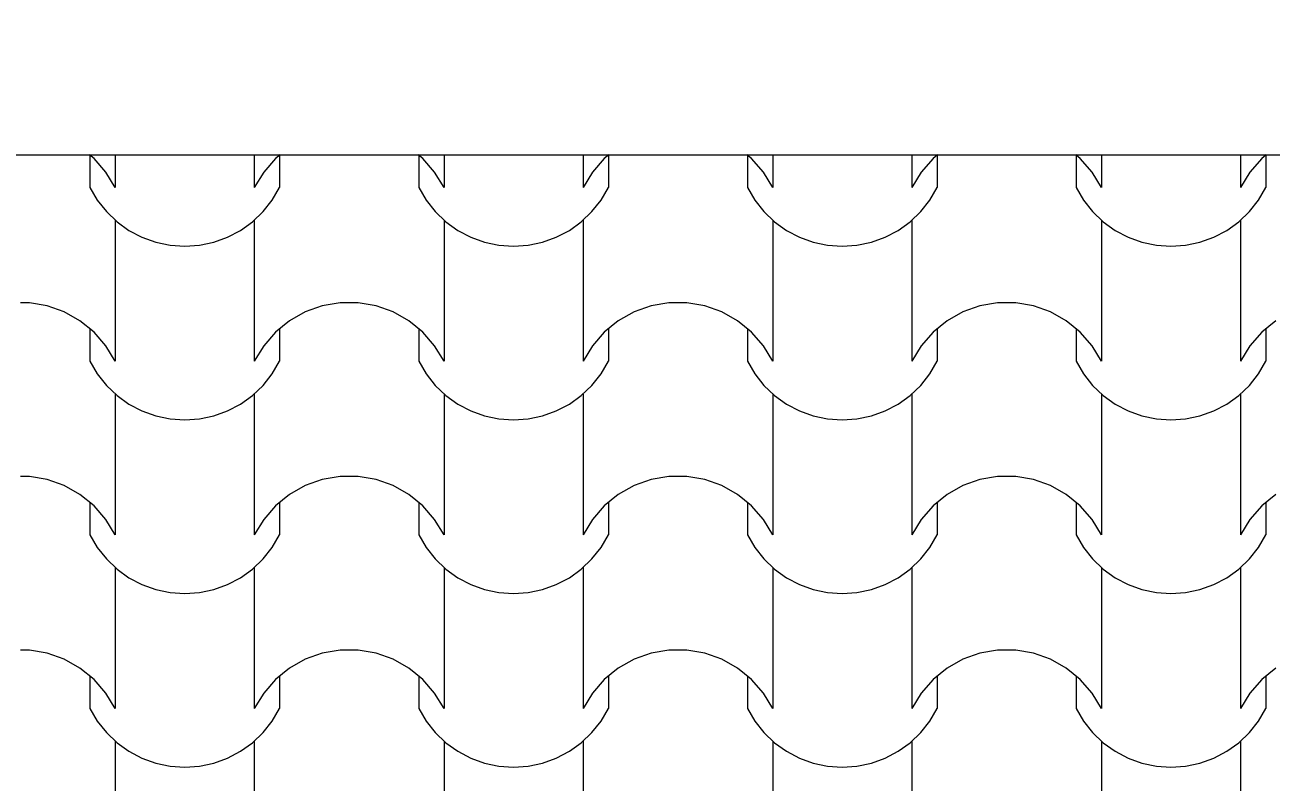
# Model space of a CAD drawing. Header units: millimetres. Extents: x 318905 to 439572, y -5133 to 105868.
# Drawn here: x 397422 to 398501, y 7091 to 7747 of the extents above; entities that cross this region are included whole.
import ezdxf

# ---------------------------------------------------------------- set-up
doc = ezdxf.new("R2010")
doc.units = ezdxf.units.MM
doc.header["$MEASUREMENT"] = 0
for name, color, linetype, lineweight in [('0_Stylo_No__98', 154, 'Continuous', 0), ('2D -  Dessin général_Stylo_No__1', 7, 'Continuous', 5), ('OMBRES_Stylo_No__1', 7, 'Continuous', 5)]:
    doc.layers.add(name, color=color, linetype=linetype, lineweight=lineweight)
doc.layers.add('OMBRES_Stylo_No__82', color=7, linetype='Continuous', lineweight=13, true_color=0xaaaaaa)
doc.styles.add('STYLE_GENERE_3', font='')
doc.styles.get('STYLE_GENERE_3').set_extended_font_data('Arial')
doc.dimstyles.new('STYLE_GENERE__1', dxfattribs={"dimtxt": 200, "dimasz": 142.5, "dimexe": 0.18, "dimexo": 500, "dimgap": 0.09, "dimtad": 0, "dimtih": 1, "dimtoh": 1, "dimlfac": 0.001, "dimzin": 0, "dimdsep": 46, "dimtxsty": 'STYLE_GENERE_3', "dimblk": 'ARROWHEAD_6', "dimblk1": 'ARROWHEAD_6', "dimblk2": 'ARROWHEAD_6', "dimcen": 0.09, "dimclrd": 154, "dimclre": 154, "dimclrt": 154, "dimazin": 0, "dimtfac": 1, "dimtdec": 4, "dimtmove": 0, "dimatfit": 3, "dimfxl": 0, "dimtolj": 1, "dimtzin": 0, "dimarcsym": 0})

# ---------------------------------------------------------------- blocks, each defined once
blk = doc.blocks.new('*X111')
at = {"layer": 'OMBRES_Stylo_No__82', "linetype": 'Continuous'}
for p, q in [((397482.3, 7631.3), (397478.3, 7634.5)), ((397478.7, 7634.2), (397478.7, 7606.2)), ((397492.5, 7619.5), (397482.3, 7631.3)), ((397500.7, 7634.5), (397500.7, 7606.2)), ((397620.9, 7634.5), (397620.9, 7606.2)), ((397639.3, 7631.3), (397629.1, 7619.5)), ((397643.3, 7634.5), (397639.3, 7631.3)), ((397642.9, 7634.2), (397642.9, 7606.2)), ((397766.7, 7631.3), (397762.8, 7634.5)), ((397763.2, 7634.2), (397763.2, 7606.2)), ((397777, 7619.5), (397766.7, 7631.3)), ((397785.2, 7634.5), (397785.2, 7606.2)), ((397905.4, 7634.5), (397905.4, 7606.2)), ((397923.8, 7631.3), (397913.5, 7619.5)), ((397927.8, 7634.5), (397923.8, 7631.3)), ((397927.4, 7634.2), (397927.4, 7606.2)), ((398051.2, 7631.3), (398047.3, 7634.5)), ((398047.6, 7634.2), (398047.6, 7606.2)), ((398061.5, 7619.5), (398051.2, 7631.3)), ((398069.6, 7634.5), (398069.6, 7606.2)), ((398189.9, 7634.5), (398189.9, 7606.2)), ((398208.3, 7631.3), (398198, 7619.5)), ((398212.2, 7634.5), (398208.3, 7631.3)), ((398211.9, 7634.2), (398211.9, 7606.2)), ((398335.7, 7631.3), (398331.8, 7634.5)), ((398332.1, 7634.2), (398332.1, 7606.2)), ((398346, 7619.5), (398335.7, 7631.3)), ((398354.1, 7634.5), (398354.1, 7606.2)), ((398474.4, 7634.5), (398474.4, 7606.2)), ((398492.8, 7631.3), (398482.5, 7619.5)), ((398496.7, 7634.5), (398492.8, 7631.3)), ((398496.4, 7634.2), (398496.4, 7606.2)), ((397500.7, 7606.2), (397492.5, 7619.5)), ((397629.1, 7619.5), (397620.9, 7606.2)), ((397785.2, 7606.2), (397777, 7619.5)), ((397913.5, 7619.5), (397905.4, 7606.2)), ((398069.6, 7606.2), (398061.5, 7619.5)), ((398198, 7619.5), (398189.9, 7606.2)), ((398354.1, 7606.2), (398346, 7619.5)), ((398482.5, 7619.5), (398474.4, 7606.2)), ((397478.7, 7606.2), (397485.1, 7595.2)), ((397636.5, 7595.2), (397642.9, 7606.2)), ((397763.2, 7606.2), (397769.6, 7595.2)), ((397921, 7595.2), (397927.4, 7606.2)), ((398047.6, 7606.2), (398054.1, 7595.2)), ((398205.4, 7595.2), (398211.9, 7606.2)), ((398332.1, 7606.2), (398338.6, 7595.2)), ((398489.9, 7595.2), (398496.4, 7606.2)), ((397485.1, 7595.2), (397493, 7585.3)), ((397628.6, 7585.3), (397636.5, 7595.2)), ((397769.6, 7595.2), (397777.5, 7585.3)), ((397913.1, 7585.3), (397921, 7595.2)), ((398054.1, 7595.2), (398062, 7585.3)), ((398197.6, 7585.3), (398205.4, 7595.2)), ((398338.6, 7595.2), (398346.4, 7585.3)), ((398482, 7585.3), (398489.9, 7595.2)), ((397493, 7585.3), (397502.2, 7576.5)), ((397619.4, 7576.5), (397628.6, 7585.3)), ((397777.5, 7585.3), (397786.7, 7576.5)), ((397903.9, 7576.5), (397913.1, 7585.3)), ((398062, 7585.3), (398071.2, 7576.5)), ((398188.4, 7576.5), (398197.6, 7585.3)), ((398346.4, 7585.3), (398355.6, 7576.5)), ((398472.8, 7576.5), (398482, 7585.3)), ((397500.7, 7577.8), (397500.7, 7516.8)), ((397502.2, 7576.5), (397512.5, 7569.1)), ((397609.1, 7569.1), (397619.4, 7576.5)), ((397620.9, 7577.8), (397620.9, 7516.8)), ((397785.2, 7577.8), (397785.2, 7516.8)), ((397786.7, 7576.5), (397797, 7569.1)), ((397893.6, 7569.1), (397903.9, 7576.5)), ((397905.4, 7577.8), (397905.4, 7516.8)), ((398069.6, 7577.8), (398069.6, 7516.8)), ((398071.2, 7576.5), (398081.5, 7569.1)), ((398178.1, 7569.1), (398188.4, 7576.5)), ((398189.9, 7577.8), (398189.9, 7516.8)), ((398354.1, 7577.8), (398354.1, 7516.8)), ((398355.6, 7576.5), (398365.9, 7569.1)), ((398462.5, 7569.1), (398472.8, 7576.5)), ((398474.4, 7577.8), (398474.4, 7516.8)), ((397512.5, 7569.1), (397523.7, 7563.1)), ((397523.7, 7563.1), (397535.7, 7558.8)), ((397585.9, 7558.8), (397597.9, 7563.1)), ((397597.9, 7563.1), (397609.1, 7569.1)), ((397797, 7569.1), (397808.2, 7563.1)), ((397808.2, 7563.1), (397820.2, 7558.8)), ((397870.4, 7558.8), (397882.3, 7563.1)), ((397882.3, 7563.1), (397893.6, 7569.1)), ((398081.5, 7569.1), (398092.7, 7563.1)), ((398092.7, 7563.1), (398104.7, 7558.8)), ((398154.9, 7558.8), (398166.8, 7563.1)), ((398166.8, 7563.1), (398178.1, 7569.1)), ((398365.9, 7569.1), (398377.2, 7563.1)), ((398377.2, 7563.1), (398389.1, 7558.8)), ((398439.3, 7558.8), (398451.3, 7563.1)), ((398451.3, 7563.1), (398462.5, 7569.1)), ((397535.7, 7558.8), (397548.1, 7556.2)), ((397548.1, 7556.2), (397560.8, 7555.3)), ((397560.8, 7555.3), (397573.5, 7556.2)), ((397573.5, 7556.2), (397585.9, 7558.8)), ((397820.2, 7558.8), (397832.6, 7556.2)), ((397832.6, 7556.2), (397845.3, 7555.3)), ((397845.3, 7555.3), (397858, 7556.2)), ((397858, 7556.2), (397870.4, 7558.8)), ((398104.7, 7558.8), (398117.1, 7556.2)), ((398117.1, 7556.2), (398129.8, 7555.3)), ((398129.8, 7555.3), (398142.4, 7556.2)), ((398142.4, 7556.2), (398154.9, 7558.8)), ((398389.1, 7558.8), (398401.6, 7556.2)), ((398401.6, 7556.2), (398414.2, 7555.3)), ((398414.2, 7555.3), (398426.9, 7556.2)), ((398426.9, 7556.2), (398439.3, 7558.8)), ((397500.7, 7516.8), (397500.7, 7455.8)), ((397620.9, 7516.8), (397620.9, 7455.8)), ((397785.2, 7516.8), (397785.2, 7455.8)), ((397905.4, 7516.8), (397905.4, 7455.8)), ((398069.6, 7516.8), (398069.6, 7455.8)), ((398189.9, 7516.8), (398189.9, 7455.8)), ((398354.1, 7516.8), (398354.1, 7455.8)), ((398474.4, 7516.8), (398474.4, 7455.8)), ((397426.4, 7506.3), (397418.6, 7506.3)), ((397441.8, 7503.7), (397426.4, 7506.3)), ((397695.2, 7506.3), (397679.8, 7503.7)), ((397703, 7506.3), (397695.2, 7506.3)), ((397710.9, 7506.3), (397703, 7506.3)), ((397726.3, 7503.7), (397710.9, 7506.3)), ((397979.7, 7506.3), (397964.3, 7503.7)), ((397987.5, 7506.3), (397979.7, 7506.3)), ((397995.3, 7506.3), (397987.5, 7506.3)), ((398010.7, 7503.7), (397995.3, 7506.3)), ((398264.2, 7506.3), (398248.8, 7503.7)), ((398272, 7506.3), (398264.2, 7506.3)), ((398279.8, 7506.3), (398272, 7506.3)), ((398295.2, 7503.7), (398279.8, 7506.3)), ((397456.5, 7498.5), (397441.8, 7503.7)), ((397470.1, 7490.8), (397456.5, 7498.5)), ((397665.1, 7498.5), (397651.5, 7490.8)), ((397679.8, 7503.7), (397665.1, 7498.5)), ((397741, 7498.5), (397726.3, 7503.7)), ((397754.6, 7490.8), (397741, 7498.5)), ((397949.6, 7498.5), (397935.9, 7490.8)), ((397964.3, 7503.7), (397949.6, 7498.5)), ((398025.5, 7498.5), (398010.7, 7503.7)), ((398039.1, 7490.8), (398025.5, 7498.5)), ((398234.1, 7498.5), (398220.4, 7490.8)), ((398248.8, 7503.7), (398234.1, 7498.5)), ((398309.9, 7498.5), (398295.2, 7503.7)), ((398323.6, 7490.8), (398309.9, 7498.5)), ((397482.3, 7481), (397470.1, 7490.8)), ((397478.7, 7483.9), (397478.7, 7455.8)), ((397651.5, 7490.8), (397639.3, 7481)), ((397642.9, 7483.9), (397642.9, 7455.8)), ((397766.7, 7481), (397754.6, 7490.8)), ((397763.2, 7483.9), (397763.2, 7455.8)), ((397935.9, 7490.8), (397923.8, 7481)), ((397927.4, 7483.9), (397927.4, 7455.8)), ((398051.2, 7481), (398039.1, 7490.8)), ((398047.6, 7483.9), (398047.6, 7455.8)), ((398220.4, 7490.8), (398208.3, 7481)), ((398211.9, 7483.9), (398211.9, 7455.8)), ((398335.7, 7481), (398323.6, 7490.8)), ((398332.1, 7483.9), (398332.1, 7455.8)), ((398504.9, 7490.8), (398492.8, 7481)), ((398496.4, 7483.9), (398496.4, 7455.8)), ((397492.5, 7469.2), (397482.3, 7481)), ((397639.3, 7481), (397629.1, 7469.2)), ((397777, 7469.2), (397766.7, 7481)), ((397923.8, 7481), (397913.5, 7469.2)), ((398061.5, 7469.2), (398051.2, 7481)), ((398208.3, 7481), (398198, 7469.2)), ((398346, 7469.2), (398335.7, 7481)), ((398492.8, 7481), (398482.5, 7469.2)), ((397500.7, 7455.8), (397492.5, 7469.2)), ((397629.1, 7469.2), (397620.9, 7455.8)), ((397785.2, 7455.8), (397777, 7469.2)), ((397913.5, 7469.2), (397905.4, 7455.8)), ((398069.6, 7455.8), (398061.5, 7469.2)), ((398198, 7469.2), (398189.9, 7455.8)), ((398354.1, 7455.8), (398346, 7469.2)), ((398482.5, 7469.2), (398474.4, 7455.8)), ((397478.7, 7455.8), (397485.1, 7444.9)), ((397636.5, 7444.9), (397642.9, 7455.8)), ((397763.2, 7455.8), (397769.6, 7444.9)), ((397921, 7444.9), (397927.4, 7455.8)), ((398047.6, 7455.8), (398054.1, 7444.9)), ((398205.4, 7444.9), (398211.9, 7455.8)), ((398332.1, 7455.8), (398338.6, 7444.9)), ((398489.9, 7444.9), (398496.4, 7455.8)), ((397485.1, 7444.9), (397493, 7434.9)), ((397628.6, 7434.9), (397636.5, 7444.9)), ((397769.6, 7444.9), (397777.5, 7434.9)), ((397913.1, 7434.9), (397921, 7444.9)), ((398054.1, 7444.9), (398062, 7434.9)), ((398197.6, 7434.9), (398205.4, 7444.9)), ((398338.6, 7444.9), (398346.4, 7434.9)), ((398482, 7434.9), (398489.9, 7444.9)), ((397493, 7434.9), (397502.2, 7426.2)), ((397619.4, 7426.2), (397628.6, 7434.9)), ((397777.5, 7434.9), (397786.7, 7426.2)), ((397903.9, 7426.2), (397913.1, 7434.9)), ((398062, 7434.9), (398071.2, 7426.2)), ((398188.4, 7426.2), (398197.6, 7434.9)), ((398346.4, 7434.9), (398355.6, 7426.2)), ((398472.8, 7426.2), (398482, 7434.9)), ((397500.7, 7427.4), (397500.7, 7366.5)), ((397502.2, 7426.2), (397512.5, 7418.7)), ((397609.1, 7418.7), (397619.4, 7426.2)), ((397620.9, 7427.4), (397620.9, 7366.5)), ((397785.2, 7427.4), (397785.2, 7366.5)), ((397786.7, 7426.2), (397797, 7418.7)), ((397893.6, 7418.7), (397903.9, 7426.2)), ((397905.4, 7427.4), (397905.4, 7366.5)), ((398069.6, 7427.4), (398069.6, 7366.5)), ((398071.2, 7426.2), (398081.5, 7418.7)), ((398178.1, 7418.7), (398188.4, 7426.2)), ((398189.9, 7427.4), (398189.9, 7366.5)), ((398354.1, 7427.4), (398354.1, 7366.5)), ((398355.6, 7426.2), (398365.9, 7418.7)), ((398462.5, 7418.7), (398472.8, 7426.2)), ((398474.4, 7427.4), (398474.4, 7366.5)), ((397512.5, 7418.7), (397523.7, 7412.8)), ((397523.7, 7412.8), (397535.7, 7408.5)), ((397535.7, 7408.5), (397548.1, 7405.9)), ((397573.5, 7405.9), (397585.9, 7408.5)), ((397585.9, 7408.5), (397597.9, 7412.8)), ((397597.9, 7412.8), (397609.1, 7418.7)), ((397797, 7418.7), (397808.2, 7412.8)), ((397808.2, 7412.8), (397820.2, 7408.5)), ((397820.2, 7408.5), (397832.6, 7405.9)), ((397858, 7405.9), (397870.4, 7408.5)), ((397870.4, 7408.5), (397882.3, 7412.8)), ((397882.3, 7412.8), (397893.6, 7418.7)), ((398081.5, 7418.7), (398092.7, 7412.8)), ((398092.7, 7412.8), (398104.7, 7408.5)), ((398104.7, 7408.5), (398117.1, 7405.9)), ((398142.4, 7405.9), (398154.9, 7408.5)), ((398154.9, 7408.5), (398166.8, 7412.8)), ((398166.8, 7412.8), (398178.1, 7418.7)), ((398365.9, 7418.7), (398377.2, 7412.8)), ((398377.2, 7412.8), (398389.1, 7408.5)), ((398389.1, 7408.5), (398401.6, 7405.9)), ((398426.9, 7405.9), (398439.3, 7408.5)), ((398439.3, 7408.5), (398451.3, 7412.8)), ((398451.3, 7412.8), (398462.5, 7418.7)), ((397548.1, 7405.9), (397560.8, 7405)), ((397560.8, 7405), (397573.5, 7405.9)), ((397832.6, 7405.9), (397845.3, 7405)), ((397845.3, 7405), (397858, 7405.9)), ((398117.1, 7405.9), (398129.8, 7405)), ((398129.8, 7405), (398142.4, 7405.9)), ((398401.6, 7405.9), (398414.2, 7405)), ((398414.2, 7405), (398426.9, 7405.9)), ((397500.7, 7366.5), (397500.7, 7305.5)), ((397620.9, 7366.5), (397620.9, 7305.5)), ((397785.2, 7366.5), (397785.2, 7305.5)), ((397905.4, 7366.5), (397905.4, 7305.5)), ((398069.6, 7366.5), (398069.6, 7305.5)), ((398189.9, 7366.5), (398189.9, 7305.5)), ((398354.1, 7366.5), (398354.1, 7305.5)), ((398474.4, 7366.5), (398474.4, 7305.5)), ((397426.4, 7356), (397418.6, 7356)), ((397441.8, 7353.4), (397426.4, 7356)), ((397695.2, 7356), (397679.8, 7353.4)), ((397703, 7356), (397695.2, 7356)), ((397710.9, 7356), (397703, 7356)), ((397726.3, 7353.4), (397710.9, 7356)), ((397979.7, 7356), (397964.3, 7353.4)), ((397987.5, 7356), (397979.7, 7356)), ((397995.3, 7356), (397987.5, 7356)), ((398010.7, 7353.4), (397995.3, 7356)), ((398264.2, 7356), (398248.8, 7353.4)), ((398272, 7356), (398264.2, 7356)), ((398279.8, 7356), (398272, 7356)), ((398295.2, 7353.4), (398279.8, 7356)), ((397456.5, 7348.1), (397441.8, 7353.4)), ((397470.1, 7340.5), (397456.5, 7348.1)), ((397665.1, 7348.1), (397651.5, 7340.5)), ((397679.8, 7353.4), (397665.1, 7348.1)), ((397741, 7348.1), (397726.3, 7353.4)), ((397754.6, 7340.5), (397741, 7348.1)), ((397949.6, 7348.1), (397935.9, 7340.5)), ((397964.3, 7353.4), (397949.6, 7348.1)), ((398025.5, 7348.1), (398010.7, 7353.4)), ((398039.1, 7340.5), (398025.5, 7348.1)), ((398234.1, 7348.1), (398220.4, 7340.5)), ((398248.8, 7353.4), (398234.1, 7348.1)), ((398309.9, 7348.1), (398295.2, 7353.4)), ((398323.6, 7340.5), (398309.9, 7348.1)), ((397482.3, 7330.6), (397470.1, 7340.5)), ((397478.7, 7333.5), (397478.7, 7305.5)), ((397651.5, 7340.5), (397639.3, 7330.6)), ((397642.9, 7333.5), (397642.9, 7305.5)), ((397766.7, 7330.6), (397754.6, 7340.5)), ((397763.2, 7333.5), (397763.2, 7305.5)), ((397935.9, 7340.5), (397923.8, 7330.6)), ((397927.4, 7333.5), (397927.4, 7305.5)), ((398051.2, 7330.6), (398039.1, 7340.5)), ((398047.6, 7333.5), (398047.6, 7305.5)), ((398220.4, 7340.5), (398208.3, 7330.6)), ((398211.9, 7333.5), (398211.9, 7305.5)), ((398335.7, 7330.6), (398323.6, 7340.5)), ((398332.1, 7333.5), (398332.1, 7305.5)), ((398504.9, 7340.5), (398492.8, 7330.6)), ((398496.4, 7333.5), (398496.4, 7305.5)), ((397492.5, 7318.8), (397482.3, 7330.6)), ((397639.3, 7330.6), (397629.1, 7318.8)), ((397777, 7318.8), (397766.7, 7330.6)), ((397923.8, 7330.6), (397913.5, 7318.8)), ((398061.5, 7318.8), (398051.2, 7330.6)), ((398208.3, 7330.6), (398198, 7318.8)), ((398346, 7318.8), (398335.7, 7330.6)), ((398492.8, 7330.6), (398482.5, 7318.8)), ((397500.7, 7305.5), (397492.5, 7318.8)), ((397629.1, 7318.8), (397620.9, 7305.5)), ((397785.2, 7305.5), (397777, 7318.8)), ((397913.5, 7318.8), (397905.4, 7305.5)), ((398069.6, 7305.5), (398061.5, 7318.8)), ((398198, 7318.8), (398189.9, 7305.5)), ((398354.1, 7305.5), (398346, 7318.8)), ((398482.5, 7318.8), (398474.4, 7305.5)), ((397478.7, 7305.5), (397485.1, 7294.5)), ((397636.5, 7294.5), (397642.9, 7305.5)), ((397763.2, 7305.5), (397769.6, 7294.5)), ((397921, 7294.5), (397927.4, 7305.5)), ((398047.6, 7305.5), (398054.1, 7294.5)), ((398205.4, 7294.5), (398211.9, 7305.5)), ((398332.1, 7305.5), (398338.6, 7294.5)), ((398489.9, 7294.5), (398496.4, 7305.5)), ((397485.1, 7294.5), (397493, 7284.6)), ((397628.6, 7284.6), (397636.5, 7294.5)), ((397769.6, 7294.5), (397777.5, 7284.6)), ((397913.1, 7284.6), (397921, 7294.5)), ((398054.1, 7294.5), (398062, 7284.6)), ((398197.6, 7284.6), (398205.4, 7294.5)), ((398338.6, 7294.5), (398346.4, 7284.6)), ((398482, 7284.6), (398489.9, 7294.5)), ((397493, 7284.6), (397502.2, 7275.8)), ((397619.4, 7275.8), (397628.6, 7284.6)), ((397777.5, 7284.6), (397786.7, 7275.8)), ((397903.9, 7275.8), (397913.1, 7284.6)), ((398062, 7284.6), (398071.2, 7275.8)), ((398188.4, 7275.8), (398197.6, 7284.6)), ((398346.4, 7284.6), (398355.6, 7275.8)), ((398472.8, 7275.8), (398482, 7284.6)), ((397500.7, 7277.1), (397500.7, 7216.1)), ((397502.2, 7275.8), (397512.5, 7268.4)), ((397512.5, 7268.4), (397523.7, 7262.5)), ((397597.9, 7262.5), (397609.1, 7268.4)), ((397609.1, 7268.4), (397619.4, 7275.8)), ((397620.9, 7277.1), (397620.9, 7216.1)), ((397785.2, 7277.1), (397785.2, 7216.1)), ((397786.7, 7275.8), (397797, 7268.4)), ((397797, 7268.4), (397808.2, 7262.5)), ((397882.3, 7262.5), (397893.6, 7268.4)), ((397893.6, 7268.4), (397903.9, 7275.8)), ((397905.4, 7277.1), (397905.4, 7216.1)), ((398069.6, 7277.1), (398069.6, 7216.1)), ((398071.2, 7275.8), (398081.5, 7268.4)), ((398081.5, 7268.4), (398092.7, 7262.5)), ((398166.8, 7262.5), (398178.1, 7268.4)), ((398178.1, 7268.4), (398188.4, 7275.8)), ((398189.9, 7277.1), (398189.9, 7216.1)), ((398354.1, 7277.1), (398354.1, 7216.1)), ((398355.6, 7275.8), (398365.9, 7268.4)), ((398365.9, 7268.4), (398377.2, 7262.5)), ((398451.3, 7262.5), (398462.5, 7268.4)), ((398462.5, 7268.4), (398472.8, 7275.8)), ((398474.4, 7277.1), (398474.4, 7216.1)), ((397523.7, 7262.5), (397535.7, 7258.2)), ((397535.7, 7258.2), (397548.1, 7255.5)), ((397573.5, 7255.5), (397585.9, 7258.2)), ((397585.9, 7258.2), (397597.9, 7262.5)), ((397808.2, 7262.5), (397820.2, 7258.2)), ((397820.2, 7258.2), (397832.6, 7255.5)), ((397858, 7255.5), (397870.4, 7258.2)), ((397870.4, 7258.2), (397882.3, 7262.5)), ((398092.7, 7262.5), (398104.7, 7258.2)), ((398104.7, 7258.2), (398117.1, 7255.5)), ((398142.4, 7255.5), (398154.9, 7258.2)), ((398154.9, 7258.2), (398166.8, 7262.5)), ((398377.2, 7262.5), (398389.1, 7258.2)), ((398389.1, 7258.2), (398401.6, 7255.5)), ((398426.9, 7255.5), (398439.3, 7258.2)), ((398439.3, 7258.2), (398451.3, 7262.5)), ((397548.1, 7255.5), (397560.8, 7254.7)), ((397560.8, 7254.7), (397573.5, 7255.5)), ((397832.6, 7255.5), (397845.3, 7254.7)), ((397845.3, 7254.7), (397858, 7255.5)), ((398117.1, 7255.5), (398129.8, 7254.7)), ((398129.8, 7254.7), (398142.4, 7255.5)), ((398401.6, 7255.5), (398414.2, 7254.7)), ((398414.2, 7254.7), (398426.9, 7255.5)), ((397500.7, 7216.1), (397500.7, 7155.2)), ((397620.9, 7216.1), (397620.9, 7155.2)), ((397785.2, 7216.1), (397785.2, 7155.2)), ((397905.4, 7216.1), (397905.4, 7155.2)), ((398069.6, 7216.1), (398069.6, 7155.2)), ((398189.9, 7216.1), (398189.9, 7155.2)), ((398354.1, 7216.1), (398354.1, 7155.2)), ((398474.4, 7216.1), (398474.4, 7155.2)), ((397426.4, 7205.7), (397418.6, 7205.7)), ((397441.8, 7203), (397426.4, 7205.7)), ((397695.2, 7205.7), (397679.8, 7203)), ((397703, 7205.7), (397695.2, 7205.7)), ((397710.9, 7205.7), (397703, 7205.7)), ((397726.3, 7203), (397710.9, 7205.7)), ((397979.7, 7205.7), (397964.3, 7203)), ((397987.5, 7205.7), (397979.7, 7205.7)), ((397995.3, 7205.7), (397987.5, 7205.7)), ((398010.7, 7203), (397995.3, 7205.7)), ((398264.2, 7205.7), (398248.8, 7203)), ((398272, 7205.7), (398264.2, 7205.7)), ((398279.8, 7205.7), (398272, 7205.7)), ((398295.2, 7203), (398279.8, 7205.7)), ((397456.5, 7197.8), (397441.8, 7203)), ((397470.1, 7190.1), (397456.5, 7197.8)), ((397665.1, 7197.8), (397651.5, 7190.1)), ((397679.8, 7203), (397665.1, 7197.8)), ((397741, 7197.8), (397726.3, 7203)), ((397754.6, 7190.1), (397741, 7197.8)), ((397949.6, 7197.8), (397935.9, 7190.1)), ((397964.3, 7203), (397949.6, 7197.8)), ((398025.5, 7197.8), (398010.7, 7203)), ((398039.1, 7190.1), (398025.5, 7197.8)), ((398234.1, 7197.8), (398220.4, 7190.1)), ((398248.8, 7203), (398234.1, 7197.8)), ((398309.9, 7197.8), (398295.2, 7203)), ((398323.6, 7190.1), (398309.9, 7197.8)), ((397482.3, 7180.3), (397470.1, 7190.1)), ((397478.7, 7183.2), (397478.7, 7155.2)), ((397651.5, 7190.1), (397639.3, 7180.3)), ((397642.9, 7183.2), (397642.9, 7155.2)), ((397766.7, 7180.3), (397754.6, 7190.1)), ((397763.2, 7183.2), (397763.2, 7155.2)), ((397935.9, 7190.1), (397923.8, 7180.3)), ((397927.4, 7183.2), (397927.4, 7155.2)), ((398051.2, 7180.3), (398039.1, 7190.1)), ((398047.6, 7183.2), (398047.6, 7155.2)), ((398220.4, 7190.1), (398208.3, 7180.3)), ((398211.9, 7183.2), (398211.9, 7155.2)), ((398335.7, 7180.3), (398323.6, 7190.1)), ((398332.1, 7183.2), (398332.1, 7155.2)), ((398504.9, 7190.1), (398492.8, 7180.3)), ((398496.4, 7183.2), (398496.4, 7155.2)), ((397492.5, 7168.5), (397482.3, 7180.3)), ((397639.3, 7180.3), (397629.1, 7168.5)), ((397777, 7168.5), (397766.7, 7180.3)), ((397923.8, 7180.3), (397913.5, 7168.5)), ((398061.5, 7168.5), (398051.2, 7180.3)), ((398208.3, 7180.3), (398198, 7168.5)), ((398346, 7168.5), (398335.7, 7180.3)), ((398492.8, 7180.3), (398482.5, 7168.5)), ((397500.7, 7155.2), (397492.5, 7168.5)), ((397629.1, 7168.5), (397620.9, 7155.2)), ((397785.2, 7155.2), (397777, 7168.5)), ((397913.5, 7168.5), (397905.4, 7155.2)), ((398069.6, 7155.2), (398061.5, 7168.5)), ((398198, 7168.5), (398189.9, 7155.2)), ((398354.1, 7155.2), (398346, 7168.5)), ((398482.5, 7168.5), (398474.4, 7155.2)), ((397478.7, 7155.2), (397485.1, 7144.2)), ((397636.5, 7144.2), (397642.9, 7155.2)), ((397763.2, 7155.2), (397769.6, 7144.2)), ((397921, 7144.2), (397927.4, 7155.2)), ((398047.6, 7155.2), (398054.1, 7144.2)), ((398205.4, 7144.2), (398211.9, 7155.2)), ((398332.1, 7155.2), (398338.6, 7144.2)), ((398489.9, 7144.2), (398496.4, 7155.2)), ((397485.1, 7144.2), (397493, 7134.3)), ((397628.6, 7134.3), (397636.5, 7144.2)), ((397769.6, 7144.2), (397777.5, 7134.3)), ((397913.1, 7134.3), (397921, 7144.2)), ((398054.1, 7144.2), (398062, 7134.3)), ((398197.6, 7134.3), (398205.4, 7144.2)), ((398338.6, 7144.2), (398346.4, 7134.3)), ((398482, 7134.3), (398489.9, 7144.2)), ((397493, 7134.3), (397502.2, 7125.5)), ((397619.4, 7125.5), (397628.6, 7134.3)), ((397777.5, 7134.3), (397786.7, 7125.5)), ((397903.9, 7125.5), (397913.1, 7134.3)), ((398062, 7134.3), (398071.2, 7125.5)), ((398188.4, 7125.5), (398197.6, 7134.3)), ((398346.4, 7134.3), (398355.6, 7125.5)), ((398472.8, 7125.5), (398482, 7134.3)), ((397500.7, 7126.8), (397500.7, 7065.8)), ((397502.2, 7125.5), (397512.5, 7118.1)), ((397512.5, 7118.1), (397523.7, 7112.1)), ((397597.9, 7112.1), (397609.1, 7118.1)), ((397609.1, 7118.1), (397619.4, 7125.5)), ((397620.9, 7126.8), (397620.9, 7065.8)), ((397785.2, 7126.8), (397785.2, 7065.8)), ((397786.7, 7125.5), (397797, 7118.1)), ((397797, 7118.1), (397808.2, 7112.1)), ((397882.3, 7112.1), (397893.6, 7118.1)), ((397893.6, 7118.1), (397903.9, 7125.5)), ((397905.4, 7126.8), (397905.4, 7065.8)), ((398069.6, 7126.8), (398069.6, 7065.8)), ((398071.2, 7125.5), (398081.5, 7118.1)), ((398081.5, 7118.1), (398092.7, 7112.1)), ((398166.8, 7112.1), (398178.1, 7118.1)), ((398178.1, 7118.1), (398188.4, 7125.5)), ((398189.9, 7126.8), (398189.9, 7065.8)), ((398354.1, 7126.8), (398354.1, 7065.8)), ((398355.6, 7125.5), (398365.9, 7118.1)), ((398365.9, 7118.1), (398377.2, 7112.1)), ((398451.3, 7112.1), (398462.5, 7118.1)), ((398462.5, 7118.1), (398472.8, 7125.5)), ((398474.4, 7126.8), (398474.4, 7065.8)), ((397523.7, 7112.1), (397535.7, 7107.8)), ((397535.7, 7107.8), (397548.1, 7105.2)), ((397573.5, 7105.2), (397585.9, 7107.8)), ((397585.9, 7107.8), (397597.9, 7112.1)), ((397808.2, 7112.1), (397820.2, 7107.8)), ((397820.2, 7107.8), (397832.6, 7105.2)), ((397858, 7105.2), (397870.4, 7107.8)), ((397870.4, 7107.8), (397882.3, 7112.1)), ((398092.7, 7112.1), (398104.7, 7107.8)), ((398104.7, 7107.8), (398117.1, 7105.2)), ((398142.4, 7105.2), (398154.9, 7107.8)), ((398154.9, 7107.8), (398166.8, 7112.1)), ((398377.2, 7112.1), (398389.1, 7107.8)), ((398389.1, 7107.8), (398401.6, 7105.2)), ((398426.9, 7105.2), (398439.3, 7107.8)), ((398439.3, 7107.8), (398451.3, 7112.1)), ((397548.1, 7105.2), (397560.8, 7104.3)), ((397560.8, 7104.3), (397573.5, 7105.2)), ((397832.6, 7105.2), (397845.3, 7104.3)), ((397845.3, 7104.3), (397858, 7105.2)), ((398117.1, 7105.2), (398129.8, 7104.3)), ((398129.8, 7104.3), (398142.4, 7105.2)), ((398401.6, 7105.2), (398414.2, 7104.3)), ((398414.2, 7104.3), (398426.9, 7105.2))]:
    blk.add_line(p, q, dxfattribs=at)
blk = doc.blocks.new('Hachure_28', base_point=(0, 4000))
at = {"layer": 'OMBRES_Stylo_No__1', "linetype": 'Continuous'}
blk.add_line((391104.5, 7634.5), (399582.6, 7634.5), dxfattribs=at)
at = {"layer": 'OMBRES_Stylo_No__82', "linetype": 'Continuous'}
blk.add_blockref('*X111', (0, 0), dxfattribs=at)
blk = doc.blocks.new('*D131')
at = {"layer": '0_Stylo_No__98', "linetype": 'Continuous'}
for p, q in [((408082.7, 7634.5), (408082.7, 7747)), ((408157.7, 7559.5), (408007.7, 7709.5)), ((408223.3, 7634.5), (407582.7, 7634.5)), ((408082.7, 3678.3), (408082.7, 7634.5)), ((408082.7, -552.4), (408082.7, 3403.7)), ((408007.7, -477.4), (408157.7, -627.4)), ((408582.7, -552.4), (407942.1, -552.4)), ((408082.7, -664.9), (408082.7, -552.4))]:
    blk.add_line(p, q, dxfattribs=at)
at = {"layer": '0_Stylo_No__98', "insert": (407815.8, 3441), "char_height": 200, "attachment_point": 7, "style": 'STYLE_GENERE_3'}
blk.add_mtext('\\A1;{\\pql;\\fArial|b0|i0|c0|p34;8,19}', dxfattribs=at)
blk = doc.blocks.new('ARROWHEAD_6')
at = {"color": 0, "linetype": 'Continuous', "lineweight": 0}
for p, q in [((-0.5, -0.5), (0.5, 0.5)), ((0, 0), (-1, 0))]:
    blk.add_line(p, q, dxfattribs=at)

msp = doc.modelspace()

# ---------------------------------------------------------------- linework, layer by layer
at = {"layer": '2D -  Dessin général_Stylo_No__1', "linetype": 'Continuous'}
msp.add_line((391104.519, 7634.463), (406899.616, 7634.516), dxfattribs=at)

# ---------------------------------------------------------------- block references
at = {"layer": 'OMBRES_Stylo_No__82', "linetype": 'Continuous'}
msp.add_blockref('Hachure_28', (0, 4000), dxfattribs=at)

# ---------------------------------------------------------------- dimensions: what is measured, and where the dimension line sits
at = {"color": 154, "linetype": 'Continuous', "lineweight": 0}
dim = msp.add_linear_dim(base=(408082.725, 7634.463), p1=(408761.305, -552.434), p2=(391104.519, 7634.463), angle=90, dimstyle='STYLE_GENERE__1', dxfattribs=at)
dim.commit()
dim.dimension.update_dxf_attribs({"geometry": '*D131', "text_midpoint": (408110.923, 3541.014), "dimtype": 160})

doc.saveas('drawing.dxf')
